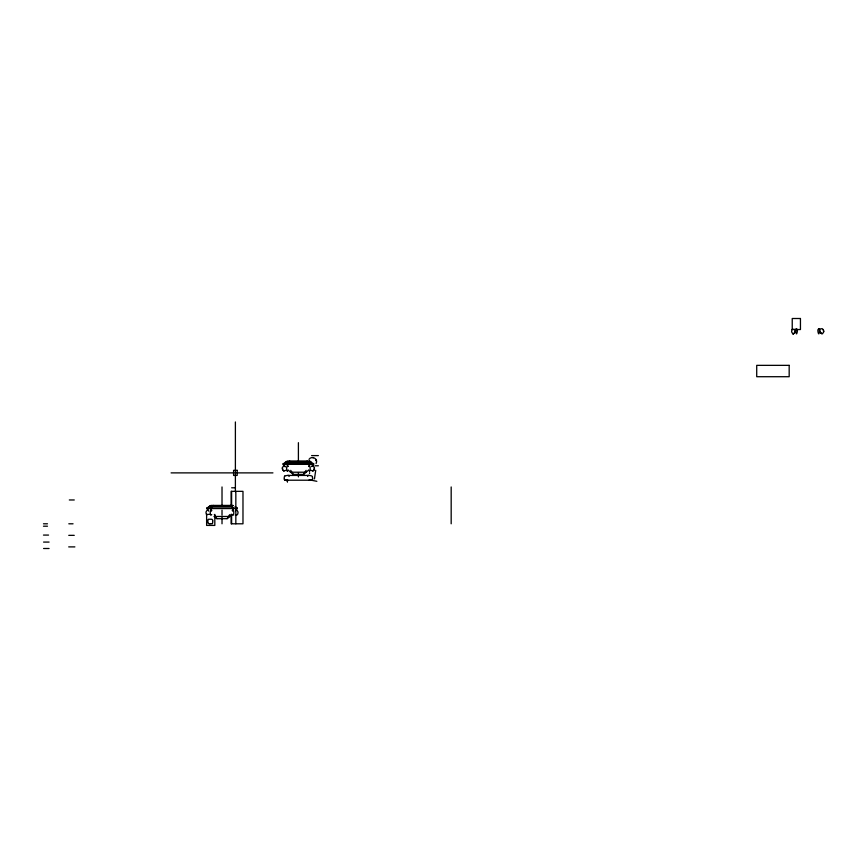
<?xml version="1.0" encoding="UTF-8"?>
<svg xmlns="http://www.w3.org/2000/svg" width="867" height="867" viewBox="0 0 867 867"><rect width="100%" height="100%" fill="white"/><g stroke="black" fill="none" stroke-linecap="round" stroke-linejoin="round"><path stroke-width="1.3" d="M285.947 470.282L284.073 470.922A10.111 9.342 -90 0 1 283.693 470.911L282.718 469.881A7.836 7.239 -90 0 1 282.382 467.768L283.542 465.839A3.555 3.284 90 0 1 283.942 465.817M823.65 331.866L822.501 333.795A3.555 3.284 -90 0 1 821.873 333.817L821.407 333.557A7.456 6.882 -90 0 1 820.54 332.364L820.247 331.79A3.555 3.284 -90 0 1 819.987 329.828L820.41 328.864L821.97 328.712A10.111 9.342 -90 0 1 822.339 328.723L823.325 329.753A7.836 7.239 -90 0 1 823.65 331.866A7.836 7.239 90 0 0 823.314 329.753M316.097 463.542C318.633 458.513 311.502 455.381 308.988 459.369M309.573 473.501L309.595 472.743M315.729 470.304L314.548 478.27M211.721 514.564L210.941 515.204A10.111 3.869 -90 0 1 210.779 515.193L210.378 514.164A7.836 3.002 -90 0 1 210.237 512.039L210.714 510.11A3.555 1.355 90 0 1 210.974 510.099L211.201 510.435A7.456 2.85 -90 0 1 211.396 511.042M288.104 470.282L287.378 470.922A10.111 3.869 -90 0 1 287.172 470.911L287.172 470.911A10.111 3.869 90 0 0 287.324 470.922L287.378 470.922M314.092 469.881L313.106 470.911A10.111 9.342 90 0 1 312.738 470.922L310.852 470.282M314.548 478.281L314.212 478.963M795.082 329.102L795.288 329.828A3.555 3.284 90 0 1 795.028 331.79L794.736 332.364A7.456 6.882 90 0 1 793.934 333.47L793.457 333.806A3.555 3.284 -90 0 1 792.774 333.795L791.625 331.866A7.836 7.239 -90 0 1 791.95 329.753L792.817 328.734M232.226 514.413L229.972 516.483L214.051 516.483L216.923 518.694L227.111 518.694L229.701 514.651M288.191 470.142L293.306 474.422L303.493 474.422L306.094 470.369M232.226 510.62L233.483 508.149L230.655 505.418M308.609 466.348L309.866 463.867L307.037 461.136M309.757 470.879L310.039 469.881A7.836 3.002 90 0 0 310.18 467.768L309.747 465.861A3.555 1.355 90 0 0 309.432 465.817L309.248 466.088A7.456 2.85 90 0 0 309.064 466.619M235.564 510.62L237.287 508.149L235.076 506.501M311.947 466.348L313.681 463.867L309.421 461.136L287.378 461.136L283.119 463.867L284.853 466.348M303.493 474.422L308.609 470.142M284.82 476.146L285.308 475.864A10.61 7.413 -81.1 0 1 286.186 475.647L287.205 475.484A8.226 5.744 -81.1 0 1 288.418 475.441L288.494 475.517A1.409 0.986 -81.1 0 1 289.036 476.135L289.112 476.449M227.111 518.694L229.972 516.483M208.459 510.62L206.736 508.149L210.995 505.418L233.039 505.418M213.38 505.418L210.551 508.149L211.808 510.62M289.762 461.136L286.934 463.867L288.191 466.348M208.438 519.517L208.925 519.311A10.61 7.5 90 0 1 209.803 519.235L210.811 519.225A8.226 5.809 -90 0 1 212.036 519.376L212.112 519.474A1.409 0.997 -90 0 1 212.653 520.178L212.751 520.623M212.177 523.505L211.776 523.69A10.686 7.554 -90 0 1 210.811 523.787L209.901 523.798M311.979 480.09L311.491 480.21A10.61 7.413 81.1 0 1 310.614 480.145L309.606 479.993A8.226 5.744 81.1 0 1 309.107 479.885M284.961 480.199A8.161 5.701 -81.1 0 0 286.186 480.134L287.205 479.993A10.686 7.467 -81.1 0 0 287.703 479.895M793.403 333.817L793.457 333.806A3.555 3.284 90 0 1 792.774 333.795M314.418 467.768A7.836 7.239 -90 0 1 314.082 469.881A7.836 7.239 90 0 0 314.418 467.768L313.258 465.839A3.555 3.284 -90 0 0 312.629 465.817L312.163 466.088A7.456 6.882 90 0 0 311.741 466.619M309.476 470.922A10.111 3.869 -90 0 0 309.638 470.911A10.111 3.869 90 0 1 309.476 470.922L308.695 470.282M311.6 455.598L318.384 455.598M286.435 461.504L310.375 461.504L309.421 461.136M285.341 462.23L311.459 462.23M283.119 463.867L313.681 463.867M283.119 464.278L313.681 464.278M314.992 465.774L318.384 465.774M290.445 472.212L306.365 472.212M171.092 472.883L234.079 472.883M236.756 472.883L272.942 472.883M287.887 475.43L308.912 475.43M285.492 480.21L311.307 480.21M231.641 487.796L234.805 487.796M69.317 499.966L74.269 499.966M210.042 505.775L233.06 505.775M208.958 506.501L231.912 506.501M206.736 508.149L237.287 508.149M206.736 508.55L237.287 508.55M210.128 514.38L206.617 514.38L206.617 525.413L214.821 525.413L214.821 514.38M43.469 523.798L47.468 523.798M68.807 523.798L73.045 523.798M43.469 526.204L47.468 526.204M43.48 535.08L48.552 535.08M68.753 535.351L74.248 535.351M43.578 542.081L49.072 542.081M68.699 546.893L74.887 546.893M43.578 548.497L49.072 548.497M818.719 328.712L817.895 329.828A3.555 1.355 90 0 0 818.004 331.79L818.123 332.364A7.456 2.85 90 0 0 818.448 333.47L818.676 333.817A3.555 1.355 -90 0 0 818.936 333.795L819.413 331.866A7.836 3.002 90 0 0 819.272 329.753L818.957 328.745A10.111 3.869 90 0 0 818.719 328.712A10.111 3.869 -90 0 1 818.871 328.723M312.857 457.7L313.41 457.722M235.336 515.182L236.344 515.204A10.111 9.342 90 0 0 236.724 515.193L237.699 514.164A7.836 7.239 90 0 0 238.035 512.039L236.994 510.132A3.555 3.284 -90 0 0 236.247 510.099L235.716 510.435A7.456 6.882 -90 0 0 235.347 510.891M309.725 479.895L316.856 481.304M284.972 480.145L284.896 480.123A1.42 0.986 -81.1 0 1 284.343 479.505L284.257 479.083M287.02 470.857L286.76 469.881A7.836 3.002 -90 0 1 286.63 467.768L287.107 465.839A3.555 1.355 -90 0 1 287.367 465.817L287.584 466.164A7.456 2.85 -90 0 1 287.736 466.619M206.801 515.063L206.324 514.164A7.836 7.239 -90 0 1 205.999 512.039L207.159 510.11A3.555 3.284 -90 0 1 207.787 510.099L208.318 510.435A7.456 6.882 90 0 1 208.784 511.042M821.331 333.47L821.407 333.557A7.456 6.882 90 0 1 820.54 332.364M290.716 470.369L293.306 474.422M214.322 514.651L216.923 518.694M312.553 477.327L312.445 476.883A1.42 0.986 81.1 0 0 311.903 476.081A8.161 5.701 81.1 0 0 310.614 475.669L309.606 475.484A10.686 7.467 81.1 0 0 308.728 475.419M232.313 514.564L233.093 515.204A10.111 3.869 90 0 0 233.245 515.193L233.656 514.164A7.836 3.002 -90 0 0 233.787 512.039L233.31 510.11A3.555 1.355 -90 0 0 233.05 510.099L232.833 510.435A7.456 2.85 90 0 0 232.638 511.042M451.176 486.961L451.176 523.798M298.4 442.679L298.4 461.103M298.4 472.948L298.4 476.893M235.835 491.34L235.835 523.798M235.39 421.958L235.39 491.643M231.608 491.34L231.608 506.22M231.608 514.337L231.608 523.798M231.131 506.22L231.131 491.34L242.977 491.34L242.977 523.798L231.131 523.798L231.131 514.337M222.017 486.961L222.017 505.385M222.017 510.132L222.017 515.161M222.017 517.22L222.017 523.798M312.423 477.381A3.024 2.113 81.1 0 1 312.131 480.275M307.687 476.449A3.034 2.124 81.1 0 1 308.078 475.365M284.376 478.985A3.024 2.113 -81.1 0 1 284.669 475.994M207.993 522.324A3.024 2.135 -90 0 1 208.286 519.344M212.621 520.699A3.034 2.146 -90 0 1 212.339 523.679M209.803 523.776A8.161 5.776 90 0 1 208.579 523.646L208.513 523.549A1.42 0.997 90 0 1 207.961 522.844M312.629 465.817A3.555 3.284 90 0 1 313.258 465.839M313.106 470.911A10.111 9.342 -90 0 1 312.738 470.922M284.073 470.922A10.111 9.342 90 0 1 283.693 470.911M282.718 469.881A7.836 7.239 90 0 1 282.382 467.768M283.542 465.839A3.555 3.284 -90 0 1 284.17 465.817L284.701 466.164A7.456 6.882 -90 0 1 285.286 466.923M794.736 332.364A7.456 6.882 -90 0 1 793.934 333.47M795.288 329.828A3.555 3.284 -90 0 1 795.028 331.79M287.389 479.852L287.389 481.846L287.389 479.852M796.014 329.59L795.993 329.753A7.836 3.002 -90 0 0 795.863 331.866L796.339 333.795A3.555 1.355 -90 0 0 796.6 333.817L796.816 333.47A7.456 2.85 90 0 0 797.152 332.364L797.272 331.79A3.555 1.355 -90 0 0 797.38 329.828L796.621 328.712A10.111 3.869 -90 0 0 796.405 328.723L796.014 329.59M800.447 318.503L792.232 318.503L792.232 329.536L800.447 329.536L800.447 318.503M789.176 365.354L756.718 365.354L756.718 376.712L789.176 376.712L789.176 365.354M237.19 470.337L233.591 470.337L233.591 475.43L237.19 475.43L237.19 470.337M316.087 460.03L316.13 460.8L316.087 460.041"/></g></svg>
